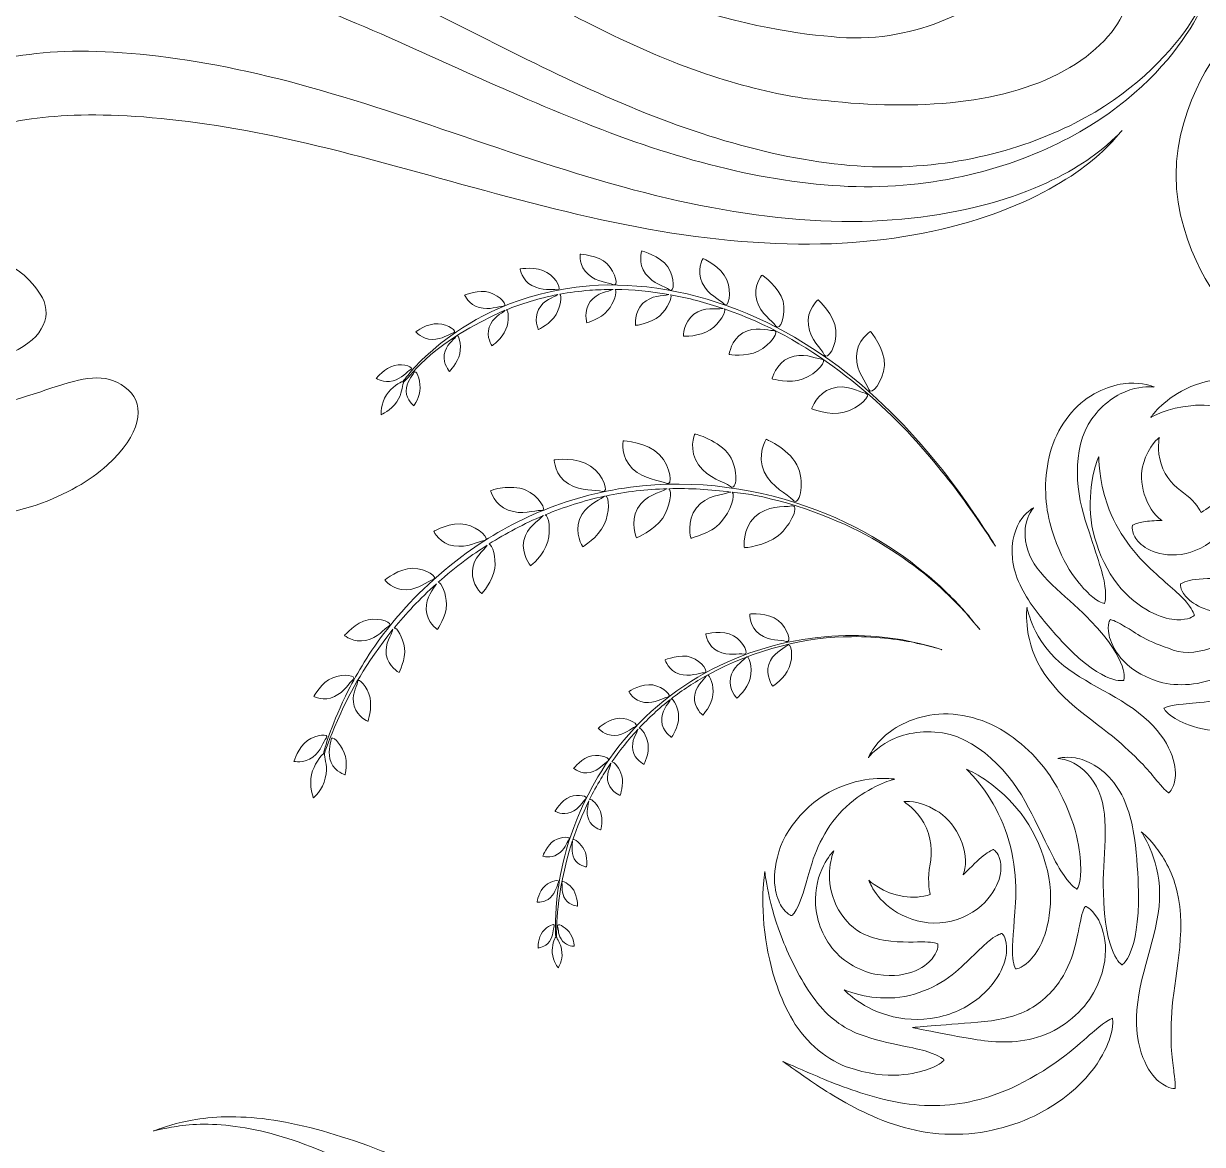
# Model space of a CAD drawing. Extents: x 272 to 570, y -510 to -85.
# Drawn here: x 366.2 to 419.9, y -373.7 to -322.7 of the extents above; entities that cross this region are included whole.
import ezdxf

# ---------------------------------------------------------------- set-up
doc = ezdxf.new("R2010")
doc.units = 0
doc.header["$MEASUREMENT"] = 0
doc.layers.add('Layer 1', color=7, linetype='Continuous')

msp = doc.modelspace()

# ---------------------------------------------------------------- linework, layer by layer
at = {"layer": 'Layer 1', "lineweight": 0}
for points, knots in [([(557.26, -428.987), (551.308, -387.897), (537.651, -351.436), (504.284, -324.924), (502.179, -323.251), (500.029, -321.698), (497.857, -320.198), (497.85, -320.186), (497.849, -320.178), (497.842, -320.165), (494.07, -313.318), (475.261, -287.817), (472.652, -270.415), (472.125, -266.903), (471.92, -263.338), (471.692, -259.797), (470.763, -245.379), (470.267, -230.936), (468.889, -216.548), (468.212, -209.477), (467.389, -202.387), (465.949, -195.426), (464.849, -190.104), (463.985, -182.192), (458.986, -178.931), (455.472, -176.638), (450.202, -176.753), (446.204, -175.918), (440.837, -174.796), (435.555, -173.309), (430.318, -171.692), (429.925, -171.571), (429.532, -171.483), (429.139, -171.379), (426.731, -165.821), (426.432, -160.379), (426.558, -157.057), (434.156, -153.314), (439.591, -143.29), (439.563, -131.489), (439.532, -118.154), (432.541, -107.109), (423.369, -104.865), (427.037, -103.332), (429.611, -99.709), (429.601, -95.486), (429.588, -89.887), (425.038, -85.359), (419.439, -85.373), (413.84, -85.386), (409.312, -89.936), (409.325, -95.534), (409.336, -99.876), (412.079, -103.564), (415.92, -104.999), (407.017, -107.569), (400.346, -118.5), (400.377, -131.582), (400.405, -143.383), (405.887, -153.381), (413.503, -157.088), (413.644, -160.387), (413.376, -165.778), (411.04, -171.308), (404.952, -172.487), (398.92, -174.461), (393.031, -175.989), (388.501, -177.164), (383.193, -176.433), (379.119, -179.12), (374.136, -182.405), (373.309, -190.321), (372.234, -195.648), (370.828, -202.617), (370.038, -209.71), (369.395, -216.784), (368.085, -231.178), (367.658, -245.623), (366.797, -260.046), (366.586, -263.588), (366.398, -267.154), (365.888, -270.669), (363.36, -288.082), (344.039, -315.749), (340.3, -322.614), (340.296, -322.62), (340.296, -322.624), (340.293, -322.63), (339.113, -323.503), (337.94, -324.392), (336.781, -325.322), (303.541, -351.992), (290.057, -388.517), (284.3, -429.635), (280.539, -456.493), (275.992, -483.154), (271.989, -509.907), (271.989, -509.907), (569.901, -509.907), (569.901, -509.907), (565.771, -483.169), (561.148, -455.828), (557.26, -428.987)], [0, 0, 0, 0, 1, 1, 1, 2, 2, 2, 3, 3, 3, 4, 4, 4, 5, 5, 5, 6, 6, 6, 7, 7, 7, 8, 8, 8, 9, 9, 9, 10, 10, 10, 11, 11, 11, 12, 12, 12, 13, 13, 13, 14, 14, 14, 15, 15, 15, 16, 16, 16, 17, 17, 17, 18, 18, 18, 19, 19, 19, 20, 20, 20, 21, 21, 21, 22, 22, 22, 23, 23, 23, 24, 24, 24, 25, 25, 25, 26, 26, 26, 27, 27, 27, 28, 28, 28, 29, 29, 29, 30, 30, 30, 31, 31, 31, 32, 32, 32, 33, 33, 33, 34, 34, 34, 34]), ([(385.273, -317.279), (388.573, -318.784), (392.037, -320.445), (395.198, -321.548), (398.353, -322.686), (401.184, -323.185), (402.988, -323.324), (406.688, -323.734), (409.713, -321.99), (411.136, -320.717), (411.881, -320.079), (412.339, -319.606), (412.919, -319.388), (413.501, -319.182), (414.225, -319.154), (415.287, -319.643), (416.263, -320.087), (416.675, -320.82), (416.415, -321.8), (416.172, -322.772), (415.224, -323.905), (413.827, -324.728), (411.009, -326.425), (406.786, -326.69), (402.722, -326.234), (400.654, -326.076), (397.505, -325.303), (394.285, -323.838), (391.044, -322.405), (387.711, -320.392), (384.603, -318.578), (381.533, -316.727), (378.501, -315.352), (376.09, -315.017), (374.897, -314.826), (373.895, -314.876), (373.215, -314.983), (372.531, -315.083), (372.156, -315.198), (372.156, -315.198), (372.156, -315.198), (372.513, -315.04), (373.19, -314.86), (373.863, -314.673), (374.88, -314.503), (376.133, -314.562), (378.653, -314.624), (381.991, -315.726), (385.273, -317.279)], [0, 0, 0, 0, 1, 1, 1, 2, 2, 2, 3, 3, 3, 4, 4, 4, 5, 5, 5, 6, 6, 6, 7, 7, 7, 8, 8, 8, 9, 9, 9, 10, 10, 10, 11, 11, 11, 12, 12, 12, 13, 13, 13, 14, 14, 14, 15, 15, 15, 16, 16, 16, 16]), ([(350.726, -325.126), (351.872, -322.824), (354.205, -320.344), (357.462, -318.73), (360.687, -317.111), (364.832, -316.239), (369.072, -316.766), (373.299, -317.213), (377.49, -318.749), (381.452, -320.583), (385.432, -322.418), (389.246, -324.546), (393.093, -326.197), (396.925, -327.864), (400.822, -329.024), (404.505, -329.226), (408.168, -329.416), (411.531, -328.545), (414.057, -327.255), (416.608, -325.965), (418.266, -324.22), (419.188, -322.896), (419.632, -322.217), (419.957, -321.668), (420.124, -321.27), (420.308, -320.879), (420.406, -320.673), (420.406, -320.673), (420.406, -320.673), (420.319, -320.884), (420.153, -321.283), (420.006, -321.692), (419.708, -322.257), (419.293, -322.965), (418.429, -324.345), (416.83, -326.207), (414.274, -327.657), (411.743, -329.102), (408.324, -330.173), (404.474, -330.15), (400.639, -330.117), (396.533, -329.087), (392.544, -327.551), (388.539, -326.031), (384.605, -324.047), (380.652, -322.413), (376.709, -320.771), (372.688, -319.491), (368.845, -319.221), (365.028, -318.876), (361.469, -319.773), (358.745, -321.215), (356.007, -322.663), (354.21, -324.688), (353.322, -326.467), (351.399, -330.029), (352.422, -334.409), (354.555, -336.996), (356.689, -339.711), (359.693, -340.496), (362.127, -340.443), (364.597, -340.379), (366.455, -339.652), (367.791, -339.216), (369.134, -338.783), (370.158, -338.596), (371.02, -339.398), (371.801, -340.111), (371.585, -341.417), (370.043, -342.817), (368.535, -344.192), (365.63, -345.446), (361.995, -345.272), (360.19, -345.183), (358.213, -344.694), (356.32, -343.692), (354.433, -342.664), (352.709, -341.084), (351.495, -339.128), (350.254, -337.185), (349.477, -334.881), (349.267, -332.448), (349.074, -330.029), (349.505, -327.393), (350.726, -325.126)], [0, 0, 0, 0, 1, 1, 1, 2, 2, 2, 3, 3, 3, 4, 4, 4, 5, 5, 5, 6, 6, 6, 7, 7, 7, 8, 8, 8, 9, 9, 9, 10, 10, 10, 11, 11, 11, 12, 12, 12, 13, 13, 13, 14, 14, 14, 15, 15, 15, 16, 16, 16, 17, 17, 17, 18, 18, 18, 19, 19, 19, 20, 20, 20, 21, 21, 21, 22, 22, 22, 23, 23, 23, 24, 24, 24, 25, 25, 25, 26, 26, 26, 27, 27, 27, 28, 28, 28, 28]), ([(360.602, -331.912), (360.839, -332.313), (361.254, -332.612), (361.763, -332.815), (362.898, -333.268), (364.157, -333.308), (364.921, -333.506), (365.706, -333.72), (366.37, -334.053), (367.008, -335.031), (367.605, -335.919), (367.198, -337.03), (365.734, -337.675), (364.301, -338.272), (362.073, -338.441), (359.536, -337.101), (358.258, -336.4), (356.906, -335.076), (356.423, -333.176), (355.926, -331.288), (356.56, -329.162), (357.818, -327.815), (359.029, -326.468), (360.532, -325.699), (362.052, -325.13), (363.582, -324.577), (365.202, -324.258), (366.824, -324.097), (370.096, -323.709), (375.053, -324.335), (380.278, -325.919), (385.526, -327.457), (391.074, -329.755), (396.525, -330.896), (399.241, -331.474), (401.925, -331.779), (404.382, -331.724), (406.84, -331.667), (409.08, -331.283), (410.888, -330.696), (412.707, -330.131), (414.075, -329.345), (414.944, -328.705), (415.809, -328.052), (416.209, -327.585), (416.209, -327.585), (416.209, -327.585), (416.109, -327.7), (415.919, -327.917), (415.737, -328.141), (415.431, -328.437), (415.023, -328.803), (414.194, -329.513), (412.86, -330.416), (411.042, -331.125), (409.236, -331.858), (406.97, -332.414), (404.434, -332.647), (401.895, -332.878), (399.106, -332.748), (396.268, -332.334), (390.575, -331.518), (384.788, -329.522), (379.643, -328.301), (374.497, -327.024), (369.911, -326.665), (367.121, -327.004), (364.369, -327.241), (361.693, -328.543), (360.741, -330.13), (360.298, -330.858), (360.378, -331.516), (360.602, -331.912)], [0, 0, 0, 0, 1, 1, 1, 2, 2, 2, 3, 3, 3, 4, 4, 4, 5, 5, 5, 6, 6, 6, 7, 7, 7, 8, 8, 8, 9, 9, 9, 10, 10, 10, 11, 11, 11, 12, 12, 12, 13, 13, 13, 14, 14, 14, 15, 15, 15, 16, 16, 16, 17, 17, 17, 18, 18, 18, 19, 19, 19, 20, 20, 20, 21, 21, 21, 22, 22, 22, 23, 23, 23, 24, 24, 24, 24]), ([(420.891, -323.527), (420.891, -323.527), (423.124, -326.257), (423.124, -329.623), (423.124, -332.99), (420.891, -335.719), (420.891, -335.719), (420.891, -335.719), (418.657, -332.99), (418.657, -329.623), (418.657, -326.257), (420.891, -323.527), (420.891, -323.527)], [0, 0, 0, 0, 1, 1, 1, 2, 2, 2, 3, 3, 3, 4, 4, 4, 4]), ([(391.555, -333.215), (391.555, -333.215), (392.375, -333.257), (392.784, -333.66), (393.196, -334.063), (393.305, -334.723), (393.068, -334.608), (392.822, -334.484), (392.346, -334.51), (391.925, -334.131), (391.498, -333.767), (391.555, -333.215), (391.555, -333.215)], [0, 0, 0, 0, 1, 1, 1, 2, 2, 2, 3, 3, 3, 4, 4, 4, 4]), ([(394.361, -333.072), (394.361, -333.072), (395.203, -333.287), (395.538, -333.793), (395.876, -334.291), (395.842, -335.015), (395.621, -334.838), (395.39, -334.67), (394.89, -334.579), (394.534, -334.111), (394.173, -333.634), (394.361, -333.072), (394.361, -333.072)], [0, 0, 0, 0, 1, 1, 1, 2, 2, 2, 3, 3, 3, 4, 4, 4, 4]), ([(397.142, -333.412), (397.142, -333.412), (397.975, -333.791), (398.223, -334.381), (398.474, -334.965), (398.301, -335.701), (398.101, -335.485), (397.895, -335.259), (397.382, -335.088), (397.109, -334.521), (396.826, -333.964), (397.142, -333.412), (397.142, -333.412)], [0, 0, 0, 0, 1, 1, 1, 2, 2, 2, 3, 3, 3, 4, 4, 4, 4]), ([(388.825, -333.888), (388.825, -333.888), (389.578, -333.755), (390.045, -334.043), (390.51, -334.312), (390.758, -334.909), (390.514, -334.841), (390.266, -334.795), (389.831, -334.889), (389.368, -334.648), (388.897, -334.398), (388.825, -333.888), (388.825, -333.888)], [0, 0, 0, 0, 1, 1, 1, 2, 2, 2, 3, 3, 3, 4, 4, 4, 4]), ([(385.447, -337.095), (386.653, -336.205), (388.679, -334.95), (391.977, -334.657), (394.189, -334.479), (396.774, -334.902), (399.148, -335.918), (401.536, -336.91), (403.682, -338.466), (405.356, -340.079), (407.043, -341.688), (408.293, -343.328), (409.138, -344.526), (409.984, -345.727), (410.439, -346.49), (410.439, -346.49), (410.439, -346.49), (410.136, -346.036), (409.614, -345.251), (409.076, -344.478), (408.291, -343.389), (407.247, -342.191), (405.201, -339.785), (401.926, -336.977), (398.111, -335.709), (398.234, -335.813), (397.907, -336.362), (397.475, -336.652), (396.978, -336.979), (396.251, -336.952), (396.251, -336.952), (396.251, -336.952), (396.245, -336.321), (396.728, -335.951), (397.215, -335.595), (397.739, -335.738), (398.029, -335.694), (398.047, -335.694), (398.056, -335.693), (398.065, -335.693), (397.272, -335.419), (396.468, -335.207), (395.67, -335.066), (395.774, -335.174), (395.537, -335.692), (395.178, -336.015), (394.754, -336.385), (394.077, -336.455), (394.077, -336.455), (394.077, -336.455), (393.991, -335.866), (394.397, -335.465), (394.81, -335.057), (395.316, -335.139), (395.583, -335.052), (395.583, -335.052), (395.592, -335.05), (395.592, -335.05), (394.762, -334.906), (393.942, -334.833), (393.155, -334.824), (393.254, -334.918), (393.101, -335.433), (392.817, -335.77), (392.474, -336.176), (391.86, -336.339), (391.86, -336.339), (391.86, -336.339), (391.699, -335.807), (392.02, -335.37), (392.347, -334.949), (392.819, -334.929), (393.058, -334.824), (392.695, -334.817), (392.339, -334.842), (391.992, -334.86), (391.514, -334.901), (391.064, -334.959), (390.635, -335.038), (390.741, -335.114), (390.672, -335.6), (390.463, -335.968), (390.207, -336.392), (389.664, -336.646), (389.664, -336.646), (389.664, -336.646), (389.435, -336.18), (389.67, -335.729), (389.904, -335.274), (390.338, -335.204), (390.541, -335.054), (389.651, -335.228), (388.876, -335.478), (388.199, -335.747), (388.314, -335.771), (388.331, -336.261), (388.184, -336.632), (388.016, -337.075), (387.549, -337.388), (387.549, -337.388), (387.549, -337.388), (387.27, -336.99), (387.422, -336.536), (387.581, -336.084), (387.97, -335.931), (388.137, -335.773), (388.137, -335.773), (388.139, -335.771), (388.139, -335.771), (384.878, -337.193), (383.967, -338.634), (383.528, -339.032), (383.532, -339.041), (383.532, -339.054), (383.524, -339.073), (383.439, -339.262), (383.488, -339.552), (383.215, -339.938), (382.949, -340.323), (382.507, -340.518), (382.507, -340.518), (382.507, -340.518), (382.465, -340.026), (382.755, -339.609), (382.981, -339.28), (383.376, -339.013), (383.497, -339.017), (383.744, -338.698), (384.232, -338.028), (385.447, -337.095)], [0, 0, 0, 0, 1, 1, 1, 2, 2, 2, 3, 3, 3, 4, 4, 4, 5, 5, 5, 6, 6, 6, 7, 7, 7, 8, 8, 8, 9, 9, 9, 10, 10, 10, 11, 11, 11, 12, 12, 12, 13, 13, 13, 14, 14, 14, 15, 15, 15, 16, 16, 16, 17, 17, 17, 18, 18, 18, 19, 19, 19, 20, 20, 20, 21, 21, 21, 22, 22, 22, 23, 23, 23, 24, 24, 24, 25, 25, 25, 26, 26, 26, 27, 27, 27, 28, 28, 28, 29, 29, 29, 30, 30, 30, 31, 31, 31, 32, 32, 32, 33, 33, 33, 34, 34, 34, 35, 35, 35, 36, 36, 36, 37, 37, 37, 38, 38, 38, 39, 39, 39, 40, 40, 40, 41, 41, 41, 42, 42, 42, 43, 43, 43, 43]), ([(399.829, -334.169), (399.829, -334.169), (400.629, -334.707), (400.784, -335.357), (400.942, -336.007), (400.629, -336.75), (400.459, -336.486), (400.281, -336.221), (399.777, -335.947), (399.589, -335.321), (399.397, -334.686), (399.829, -334.169), (399.829, -334.169)], [0, 0, 0, 0, 1, 1, 1, 2, 2, 2, 3, 3, 3, 4, 4, 4, 4]), ([(386.303, -335.075), (386.303, -335.075), (386.961, -334.807), (387.447, -334.957), (387.938, -335.116), (388.293, -335.584), (388.058, -335.583), (387.815, -335.578), (387.451, -335.776), (386.968, -335.641), (386.484, -335.514), (386.303, -335.075), (386.303, -335.075)], [0, 0, 0, 0, 1, 1, 1, 2, 2, 2, 3, 3, 3, 4, 4, 4, 4]), ([(402.379, -335.292), (402.379, -335.292), (403.132, -335.972), (403.184, -336.676), (403.245, -337.372), (402.799, -338.091), (402.661, -337.796), (402.518, -337.49), (402.029, -337.133), (401.938, -336.447), (401.836, -335.763), (402.379, -335.292), (402.379, -335.292)], [0, 0, 0, 0, 1, 1, 1, 2, 2, 2, 3, 3, 3, 4, 4, 4, 4]), ([(384.081, -336.744), (384.081, -336.744), (384.61, -336.347), (385.097, -336.382), (385.575, -336.401), (386.013, -336.746), (385.797, -336.794), (385.586, -336.859), (385.286, -337.094), (384.825, -337.095), (384.355, -337.093), (384.081, -336.744), (384.081, -336.744)], [0, 0, 0, 0, 1, 1, 1, 2, 2, 2, 3, 3, 3, 4, 4, 4, 4]), ([(398.335, -337.778), (398.335, -337.778), (398.41, -337.108), (398.96, -336.792), (399.519, -336.471), (400.045, -336.701), (400.357, -336.686), (400.672, -336.679), (400.221, -337.341), (399.659, -337.625), (399.095, -337.909), (398.335, -337.778), (398.335, -337.778)], [0, 0, 0, 0, 1, 1, 1, 2, 2, 2, 3, 3, 3, 4, 4, 4, 4]), ([(385.379, -337.784), (385.447, -337.329), (385.794, -337.148), (385.91, -336.96), (386.041, -336.784), (386.168, -337.317), (386.085, -337.752), (385.99, -338.175), (385.621, -338.548), (385.621, -338.548), (385.621, -338.548), (385.309, -338.229), (385.379, -337.784)], [0, 0, 0, 0, 1, 1, 1, 2, 2, 2, 3, 3, 3, 4, 4, 4, 4]), ([(404.12, -337.866), (404.123, -337.136), (404.761, -336.731), (404.761, -336.731), (404.761, -336.731), (405.438, -337.545), (405.395, -338.275), (405.352, -339.008), (404.784, -339.696), (404.683, -339.366), (404.576, -339.03), (404.116, -338.588), (404.12, -337.866)], [0, 0, 0, 0, 1, 1, 1, 2, 2, 2, 3, 3, 3, 4, 4, 4, 4]), ([(400.288, -338.89), (400.288, -338.89), (400.444, -338.198), (401.059, -337.925), (401.677, -337.661), (402.205, -337.959), (402.531, -337.985), (402.865, -338.009), (402.315, -338.657), (401.692, -338.892), (401.072, -339.117), (400.288, -338.89), (400.288, -338.89)], [0, 0, 0, 0, 1, 1, 1, 2, 2, 2, 3, 3, 3, 4, 4, 4, 4]), ([(383.854, -338.469), (383.663, -338.565), (383.477, -338.865), (383.048, -338.975), (382.621, -339.09), (382.289, -338.863), (382.289, -338.863), (382.289, -338.863), (382.672, -338.387), (383.108, -338.281), (383.554, -338.182), (384.035, -338.371), (383.854, -338.469)], [0, 0, 0, 0, 1, 1, 1, 2, 2, 2, 3, 3, 3, 4, 4, 4, 4]), ([(383.651, -339.445), (383.65, -339.025), (383.909, -338.78), (383.999, -338.603), (384.086, -338.417), (384.288, -338.89), (384.279, -339.296), (384.278, -339.711), (384.001, -340.107), (384.001, -340.107), (384.001, -340.107), (383.659, -339.864), (383.651, -339.445)], [0, 0, 0, 0, 1, 1, 1, 2, 2, 2, 3, 3, 3, 4, 4, 4, 4]), ([(419.112, -339.344), (420.183, -338.768), (421.926, -338.721), (423.015, -339.334), (424.11, -339.915), (424.426, -340.643), (424.503, -341.037), (424.578, -341.452), (424.444, -341.625), (424.444, -341.625), (424.444, -341.625), (424.234, -341.658), (423.885, -341.537), (423.527, -341.424), (423.062, -341.157), (422.292, -340.752), (421.533, -340.329), (420.391, -339.987), (419.335, -340.107), (418.292, -340.194), (417.51, -340.638), (417.51, -340.638), (417.51, -340.638), (418, -339.881), (419.112, -339.344)], [0, 0, 0, 0, 1, 1, 1, 2, 2, 2, 3, 3, 3, 4, 4, 4, 5, 5, 5, 6, 6, 6, 7, 7, 7, 8, 8, 8, 8]), ([(402.996, -339.321), (403.673, -339.109), (404.191, -339.483), (404.529, -339.542), (404.872, -339.606), (404.236, -340.233), (403.561, -340.407), (402.883, -340.582), (402.086, -340.246), (402.086, -340.246), (402.086, -340.246), (402.328, -339.532), (402.996, -339.321)], [0, 0, 0, 0, 1, 1, 1, 2, 2, 2, 3, 3, 3, 4, 4, 4, 4]), ([(416.765, -339.333), (416.231, -339.453), (415.539, -339.827), (415.016, -340.457), (413.905, -341.721), (414.05, -343.87), (414.529, -345.31), (414.998, -346.797), (415.353, -347.727), (415.419, -348.311), (415.506, -348.891), (415.395, -349.1), (415.395, -349.1), (415.395, -349.1), (415.159, -349.085), (414.718, -348.688), (414.302, -348.279), (413.568, -347.532), (413.002, -345.759), (412.735, -344.869), (412.619, -343.747), (412.84, -342.645), (413.043, -341.546), (413.662, -340.482), (414.47, -339.879), (415.268, -339.266), (416.145, -339.063), (416.739, -339.086), (417.341, -339.095), (417.66, -339.259), (417.66, -339.259), (417.66, -339.259), (417.304, -339.196), (416.765, -339.333)], [0, 0, 0, 0, 1, 1, 1, 2, 2, 2, 3, 3, 3, 4, 4, 4, 5, 5, 5, 6, 6, 6, 7, 7, 7, 8, 8, 8, 9, 9, 9, 10, 10, 10, 11, 11, 11, 11]), ([(398.391, -343.78), (398.088, -343.539), (397.404, -343.449), (396.942, -342.793), (396.466, -342.165), (396.763, -341.397), (396.763, -341.397), (396.763, -341.397), (397.052, -341.45), (397.393, -341.623), (397.735, -341.788), (398.128, -342.036), (398.344, -342.366), (398.773, -343.055), (398.682, -344.02), (398.391, -343.78)], [0, 0, 0, 0, 1, 1, 1, 2, 2, 2, 3, 3, 3, 4, 4, 4, 5, 5, 5, 5]), ([(395.472, -343.638), (395.147, -343.487), (394.491, -343.468), (393.944, -342.976), (393.384, -342.465), (393.515, -341.707), (393.515, -341.707), (393.515, -341.707), (394.641, -341.764), (395.167, -342.339), (395.694, -342.89), (395.785, -343.796), (395.472, -343.638)], [0, 0, 0, 0, 1, 1, 1, 2, 2, 2, 3, 3, 3, 4, 4, 4, 4]), ([(400.021, -341.633), (400.021, -341.633), (401.169, -342.131), (401.473, -342.94), (401.786, -343.724), (401.504, -344.7), (401.246, -344.408), (400.98, -344.095), (400.289, -343.869), (399.931, -343.12), (399.564, -342.36), (400.021, -341.633), (400.021, -341.633)], [0, 0, 0, 0, 1, 1, 1, 2, 2, 2, 3, 3, 3, 4, 4, 4, 4]), ([(418.012, -345.324), (417.264, -344.805), (416.906, -343.53), (417.177, -342.736), (417.398, -341.907), (417.896, -341.556), (417.896, -341.556), (417.896, -341.556), (417.77, -342.145), (417.972, -342.749), (418.159, -343.384), (418.629, -343.811), (418.991, -344.07), (419.427, -344.375), (419.668, -344.722), (419.797, -344.96), (420.094, -344.798), (420.378, -344.589), (420.6, -344.29), (421.141, -343.619), (421.188, -342.825), (421.188, -342.825), (421.188, -342.825), (421.274, -342.991), (421.347, -343.304), (421.418, -343.615), (421.455, -344.086), (421.324, -344.618), (421.195, -345.145), (420.891, -345.73), (420.391, -346.169), (419.893, -346.618), (419.237, -346.854), (418.673, -346.892), (417.515, -346.945), (416.959, -346.395), (416.783, -346.079), (416.595, -345.736), (416.68, -345.536), (416.68, -345.536), (416.68, -345.536), (416.862, -345.434), (417.177, -345.388), (417.39, -345.35), (417.678, -345.339), (418.018, -345.327), (418.016, -345.325), (418.014, -345.325), (418.012, -345.324)], [0, 0, 0, 0, 1, 1, 1, 2, 2, 2, 3, 3, 3, 4, 4, 4, 5, 5, 5, 6, 6, 6, 7, 7, 7, 8, 8, 8, 9, 9, 9, 10, 10, 10, 11, 11, 11, 12, 12, 12, 13, 13, 13, 14, 14, 14, 15, 15, 15, 16, 16, 16, 16]), ([(392.571, -344.005), (392.233, -343.895), (391.635, -344.043), (391.026, -343.669), (390.406, -343.289), (390.377, -342.571), (390.377, -342.571), (390.377, -342.571), (391.432, -342.423), (392.032, -342.855), (392.633, -343.279), (392.894, -344.101), (392.571, -344.005)], [0, 0, 0, 0, 1, 1, 1, 2, 2, 2, 3, 3, 3, 4, 4, 4, 4]), ([(415.54, -344.621), (415.934, -345.805), (416.821, -346.946), (417.625, -347.647), (418.415, -348.362), (418.912, -348.77), (419.178, -349.104), (419.45, -349.427), (419.487, -349.641), (419.487, -349.641), (419.487, -349.641), (419.344, -349.812), (418.878, -349.841), (418.428, -349.86), (417.571, -349.74), (416.543, -348.813), (415.492, -347.903), (414.759, -346.145), (414.757, -344.763), (414.709, -343.366), (415.141, -342.431), (415.141, -342.431), (415.141, -342.431), (415.12, -343.461), (415.54, -344.621)], [0, 0, 0, 0, 1, 1, 1, 2, 2, 2, 3, 3, 3, 4, 4, 4, 5, 5, 5, 6, 6, 6, 7, 7, 7, 8, 8, 8, 8]), ([(387.414, -346.397), (387.567, -346.424), (387.738, -347.013), (387.674, -347.516), (387.583, -348.104), (387.086, -348.657), (387.086, -348.657), (387.086, -348.657), (386.608, -348.24), (386.658, -347.623), (386.702, -346.995), (387.167, -346.721), (387.322, -346.457), (386.979, -346.689), (386.628, -346.897), (386.321, -347.148), (385.88, -347.474), (385.474, -347.797), (385.108, -348.135), (385.254, -348.144), (385.482, -348.668), (385.476, -349.141), (385.478, -349.719), (385.066, -350.285), (385.066, -350.285), (385.066, -350.285), (384.575, -349.953), (384.556, -349.375), (384.538, -348.801), (384.896, -348.454), (385.027, -348.207), (384.25, -348.892), (383.633, -349.585), (383.095, -350.219), (383.225, -350.182), (383.504, -350.654), (383.57, -351.122), (383.638, -351.66), (383.322, -352.238), (383.322, -352.238), (383.322, -352.238), (382.831, -351.982), (382.743, -351.439), (382.67, -350.902), (382.978, -350.54), (383.045, -350.279), (383.045, -350.279), (383.046, -350.276), (383.046, -350.276), (381.795, -351.858), (381.095, -353.143), (380.674, -354.085), (380.248, -355.026), (380.03, -355.608), (379.925, -355.948), (379.933, -355.956), (379.938, -355.97), (379.938, -355.993), (379.946, -356.233), (380.096, -356.516), (379.969, -357.044), (379.849, -357.572), (379.433, -357.946), (379.433, -357.946), (379.433, -357.946), (379.218, -357.438), (379.345, -356.879), (379.446, -356.44), (379.771, -355.998), (379.885, -355.945), (379.998, -355.496), (380.252, -354.6), (381.019, -353.036), (381.823, -351.517), (383.184, -349.231), (386.182, -346.962), (388.192, -345.445), (390.916, -344.175), (393.85, -343.819), (396.775, -343.417), (399.803, -343.885), (402.276, -344.846), (404.777, -345.769), (406.694, -347.194), (407.923, -348.317), (408.528, -348.895), (408.996, -349.378), (409.282, -349.742), (409.578, -350.096), (409.74, -350.29), (409.74, -350.29), (409.74, -350.29), (409.639, -350.173), (409.45, -349.953), (409.256, -349.738), (409.001, -349.397), (408.609, -349.029), (407.87, -348.253), (406.704, -347.246), (405.146, -346.322), (403.59, -345.402), (401.625, -344.608), (399.461, -344.172), (399.137, -344.112), (398.799, -344.086), (398.467, -344.044), (398.637, -344.157), (398.408, -344.915), (397.975, -345.39), (397.723, -345.679), (397.376, -345.862), (397.094, -345.971), (396.813, -346.073), (396.593, -346.138), (396.593, -346.138), (396.593, -346.138), (396.382, -345.362), (396.847, -344.75), (397.321, -344.167), (398.014, -344.177), (398.357, -344.039), (398.382, -344.03), (398.398, -344.037), (398.417, -344.037), (397.488, -343.922), (396.543, -343.854), (395.589, -343.882), (395.756, -343.968), (395.644, -344.706), (395.31, -345.221), (394.912, -345.803), (394.121, -346.118), (394.121, -346.118), (394.121, -346.118), (393.812, -345.417), (394.165, -344.786), (394.526, -344.134), (395.18, -344.095), (395.481, -343.895), (395.496, -343.886), (395.505, -343.89), (395.518, -343.886), (394.575, -343.918), (393.631, -344.011), (392.714, -344.218), (392.896, -344.249), (392.897, -344.977), (392.655, -345.509), (392.372, -346.114), (391.675, -346.525), (391.675, -346.525), (391.675, -346.525), (391.283, -345.914), (391.526, -345.281), (391.775, -344.637), (392.367, -344.455), (392.625, -344.251), (392.642, -344.241), (392.651, -344.235), (392.659, -344.23), (391.723, -344.418), (390.827, -344.728), (389.969, -345.068), (390.138, -345.113), (390.225, -345.744), (390.086, -346.282), (389.917, -346.911), (389.309, -347.386), (389.309, -347.386), (389.309, -347.386), (388.864, -346.88), (388.997, -346.232), (389.151, -345.612), (389.673, -345.351), (389.877, -345.107), (389.877, -345.107), (389.885, -345.101), (389.885, -345.101), (389.004, -345.483), (388.171, -345.913), (387.414, -346.397)], [0, 0, 0, 0, 1, 1, 1, 2, 2, 2, 3, 3, 3, 4, 4, 4, 5, 5, 5, 6, 6, 6, 7, 7, 7, 8, 8, 8, 9, 9, 9, 10, 10, 10, 11, 11, 11, 12, 12, 12, 13, 13, 13, 14, 14, 14, 15, 15, 15, 16, 16, 16, 17, 17, 17, 18, 18, 18, 19, 19, 19, 20, 20, 20, 21, 21, 21, 22, 22, 22, 23, 23, 23, 24, 24, 24, 25, 25, 25, 26, 26, 26, 27, 27, 27, 28, 28, 28, 29, 29, 29, 30, 30, 30, 31, 31, 31, 32, 32, 32, 33, 33, 33, 34, 34, 34, 35, 35, 35, 36, 36, 36, 37, 37, 37, 38, 38, 38, 39, 39, 39, 40, 40, 40, 41, 41, 41, 42, 42, 42, 43, 43, 43, 44, 44, 44, 45, 45, 45, 46, 46, 46, 47, 47, 47, 48, 48, 48, 49, 49, 49, 50, 50, 50, 51, 51, 51, 52, 52, 52, 53, 53, 53, 54, 54, 54, 55, 55, 55, 56, 56, 56, 57, 57, 57, 58, 58, 58, 59, 59, 59, 60, 60, 60, 60]), ([(389.782, -344.879), (389.454, -344.856), (388.931, -345.105), (388.287, -344.853), (387.653, -344.634), (387.483, -343.975), (387.483, -343.975), (387.483, -343.975), (387.707, -343.879), (388.028, -343.847), (388.346, -343.808), (388.742, -343.803), (389.056, -343.932), (389.687, -344.193), (390.106, -344.919), (389.782, -344.879)], [0, 0, 0, 0, 1, 1, 1, 2, 2, 2, 3, 3, 3, 4, 4, 4, 5, 5, 5, 5]), ([(400.57, -346.016), (399.967, -346.495), (399.024, -346.569), (399.024, -346.569), (399.024, -346.569), (398.924, -345.713), (399.494, -345.17), (400.077, -344.62), (400.793, -344.746), (401.169, -344.662), (401.558, -344.566), (401.176, -345.512), (400.57, -346.016)], [0, 0, 0, 0, 1, 1, 1, 2, 2, 2, 3, 3, 3, 4, 4, 4, 4]), ([(411.986, -346.889), (412.44, -347.992), (413.875, -348.908), (414.769, -349.888), (416.577, -351.762), (416.277, -352.597), (416.277, -352.597), (416.277, -352.597), (415.432, -352.867), (413.624, -350.993), (413.172, -350.516), (412.69, -349.971), (412.203, -349.319), (411.724, -348.669), (411.297, -347.873), (411.213, -347.072), (411.127, -346.283), (411.366, -345.611), (411.646, -345.238), (411.93, -344.859), (412.184, -344.75), (412.184, -344.75), (412.184, -344.75), (411.989, -344.952), (411.868, -345.351), (411.745, -345.743), (411.75, -346.332), (411.986, -346.889)], [0, 0, 0, 0, 1, 1, 1, 2, 2, 2, 3, 3, 3, 4, 4, 4, 5, 5, 5, 6, 6, 6, 7, 7, 7, 8, 8, 8, 9, 9, 9, 9]), ([(384.901, -345.823), (384.901, -345.823), (385.695, -345.362), (386.344, -345.511), (386.982, -345.642), (387.495, -346.205), (387.197, -346.243), (386.897, -346.292), (386.431, -346.574), (385.813, -346.487), (385.181, -346.391), (384.901, -345.823), (384.901, -345.823)], [0, 0, 0, 0, 1, 1, 1, 2, 2, 2, 3, 3, 3, 4, 4, 4, 4]), ([(418.832, -354.458), (418.179, -354.116), (418.106, -353.867), (418.106, -353.867), (418.106, -353.867), (418.324, -353.741), (418.985, -353.678), (419.643, -353.582), (420.758, -353.613), (422.543, -353.07), (423.431, -352.791), (424.42, -352.328), (425.274, -351.635), (426.13, -350.958), (426.829, -350.016), (427.343, -349.089), (427.863, -348.162), (428.232, -347.269), (428.497, -346.632), (428.757, -345.992), (428.916, -345.603), (428.916, -345.603), (428.916, -345.603), (428.848, -346.018), (428.736, -346.701), (428.612, -347.385), (428.434, -348.343), (428.07, -349.412), (427.71, -350.477), (427.119, -351.666), (426.186, -352.62), (425.272, -353.575), (424.107, -354.248), (423.026, -354.586), (420.828, -355.25), (419.463, -354.761), (418.832, -354.458)], [0, 0, 0, 0, 1, 1, 1, 2, 2, 2, 3, 3, 3, 4, 4, 4, 5, 5, 5, 6, 6, 6, 7, 7, 7, 8, 8, 8, 9, 9, 9, 10, 10, 10, 11, 11, 11, 12, 12, 12, 12]), ([(425.063, -345.289), (425.063, -345.289), (425.079, -345.508), (425.034, -345.877), (424.989, -346.245), (424.863, -346.767), (424.569, -347.314), (424.278, -347.858), (423.813, -348.421), (423.209, -348.828), (422.608, -349.244), (421.892, -349.467), (421.268, -349.511), (419.997, -349.578), (419.345, -349.077), (419.085, -348.766), (418.816, -348.433), (418.855, -348.217), (418.855, -348.217), (418.855, -348.217), (419.027, -348.092), (419.392, -348.032), (419.761, -347.961), (420.294, -347.973), (421.154, -347.924), (422.015, -347.899), (423.154, -347.558), (423.939, -346.83), (424.733, -346.142), (425.063, -345.289), (425.063, -345.289)], [0, 0, 0, 0, 1, 1, 1, 2, 2, 2, 3, 3, 3, 4, 4, 4, 5, 5, 5, 6, 6, 6, 7, 7, 7, 8, 8, 8, 9, 9, 9, 10, 10, 10, 10]), ([(383.944, -347.498), (384.565, -347.511), (385.148, -347.931), (384.875, -348.015), (384.588, -348.095), (384.241, -348.466), (383.639, -348.482), (383.031, -348.498), (382.67, -348.035), (382.67, -348.035), (382.67, -348.035), (383.334, -347.495), (383.944, -347.498)], [0, 0, 0, 0, 1, 1, 1, 2, 2, 2, 3, 3, 3, 4, 4, 4, 4]), ([(415.661, -349.834), (415.661, -349.834), (415.881, -349.871), (416.271, -350.116), (416.677, -350.332), (417.236, -350.815), (418.305, -351.131), (420.628, -352.277), (424.139, -348.093), (424.174, -348.358), (424.174, -348.358), (423.563, -349.348), (422.674, -350.615), (422.217, -351.238), (421.596, -351.969), (420.678, -352.403), (419.78, -352.833), (418.736, -352.898), (417.894, -352.668), (416.176, -352.141), (415.728, -351.04), (415.608, -350.555), (415.501, -350.01), (415.661, -349.834), (415.661, -349.834)], [0, 0, 0, 0, 1, 1, 1, 2, 2, 2, 3, 3, 3, 4, 4, 4, 5, 5, 5, 6, 6, 6, 7, 7, 7, 8, 8, 8, 8]), ([(400.927, -350.832), (400.664, -350.737), (400.176, -350.833), (399.715, -350.503), (399.247, -350.17), (399.279, -349.583), (399.279, -349.583), (399.279, -349.583), (400.118, -349.505), (400.568, -349.882), (401.015, -350.244), (401.18, -350.919), (400.927, -350.832)], [0, 0, 0, 0, 1, 1, 1, 2, 2, 2, 3, 3, 3, 4, 4, 4, 4]), ([(418.614, -357.039), (418.537, -357.613), (418.314, -357.716), (418.314, -357.716), (418.314, -357.716), (418.128, -357.59), (417.842, -357.231), (417.542, -356.874), (417.144, -356.338), (416.155, -355.473), (415.215, -354.626), (413.385, -353.563), (412.51, -352.052), (412.079, -351.318), (411.923, -350.596), (411.878, -350.094), (411.834, -349.587), (411.876, -349.289), (411.876, -349.289), (411.876, -349.289), (411.936, -349.588), (412.12, -350.035), (412.302, -350.48), (412.634, -351.067), (413.144, -351.572), (414.144, -352.609), (415.933, -353.188), (417.194, -354.269), (418.441, -355.337), (418.699, -356.489), (418.614, -357.039)], [0, 0, 0, 0, 1, 1, 1, 2, 2, 2, 3, 3, 3, 4, 4, 4, 5, 5, 5, 6, 6, 6, 7, 7, 7, 8, 8, 8, 9, 9, 9, 10, 10, 10, 10]), ([(382.863, -350.132), (382.63, -350.27), (382.371, -350.665), (381.808, -350.78), (381.256, -350.909), (380.84, -350.559), (380.84, -350.559), (380.84, -350.559), (381.354, -349.955), (381.92, -349.846), (382.477, -349.73), (383.103, -350.01), (382.863, -350.132)], [0, 0, 0, 0, 1, 1, 1, 2, 2, 2, 3, 3, 3, 4, 4, 4, 4]), ([(397.342, -352.36), (397.472, -352.341), (397.643, -352.838), (397.596, -353.265), (397.534, -353.746), (397.133, -354.187), (397.133, -354.187), (397.133, -354.187), (396.73, -353.852), (396.756, -353.357), (396.781, -352.848), (397.166, -352.619), (397.288, -352.404), (397.302, -352.381), (397.317, -352.371), (397.333, -352.366), (396.76, -352.684), (396.204, -353.037), (395.69, -353.448), (395.812, -353.413), (396.03, -353.86), (396.036, -354.263), (396.039, -354.723), (395.716, -355.188), (395.716, -355.188), (395.716, -355.188), (395.296, -354.923), (395.265, -354.457), (395.235, -353.985), (395.548, -353.699), (395.645, -353.495), (395.653, -353.483), (395.66, -353.472), (395.66, -353.472), (395.14, -353.868), (394.672, -354.318), (394.234, -354.773), (394.351, -354.753), (394.586, -355.123), (394.647, -355.498), (394.714, -355.94), (394.458, -356.413), (394.458, -356.413), (394.458, -356.413), (394.04, -356.217), (393.948, -355.774), (393.874, -355.341), (394.129, -355.034), (394.188, -354.823), (394.188, -354.823), (394.19, -354.817), (394.19, -354.817), (393.748, -355.303), (393.343, -355.802), (392.995, -356.309), (393.099, -356.285), (393.365, -356.609), (393.456, -356.945), (393.555, -357.344), (393.38, -357.829), (393.38, -357.829), (393.38, -357.829), (392.969, -357.689), (392.84, -357.285), (392.707, -356.876), (392.925, -356.579), (392.953, -356.371), (392.798, -356.609), (392.633, -356.834), (392.503, -357.072), (392.31, -357.394), (392.136, -357.703), (391.989, -358.011), (392.084, -357.98), (392.362, -358.255), (392.478, -358.558), (392.624, -358.927), (392.5, -359.396), (392.5, -359.396), (392.5, -359.396), (392.105, -359.306), (391.949, -358.941), (391.795, -358.579), (391.936, -358.268), (391.955, -358.078), (391.637, -358.711), (391.413, -359.305), (391.223, -359.842), (391.297, -359.786), (391.59, -360.021), (391.744, -360.306), (391.916, -360.636), (391.849, -361.087), (391.849, -361.087), (391.849, -361.087), (391.474, -361.039), (391.289, -360.71), (391.114, -360.381), (391.225, -360.075), (391.205, -359.892), (391.205, -359.892), (391.206, -359.89), (391.206, -359.89), (390.391, -362.537), (390.528, -363.793), (390.476, -364.267), (390.476, -364.267), (390.489, -364.279), (390.494, -364.294), (390.548, -364.449), (390.708, -364.602), (390.732, -364.974), (390.761, -365.345), (390.565, -365.673), (390.565, -365.673), (390.565, -365.673), (390.321, -365.384), (390.291, -364.994), (390.268, -364.688), (390.386, -364.333), (390.45, -364.274), (390.429, -363.958), (390.406, -363.322), (390.548, -362.14), (390.722, -360.975), (391.064, -359.203), (392.367, -356.991), (393.244, -355.508), (394.584, -353.973), (396.269, -352.861), (397.936, -351.727), (399.893, -351.021), (401.687, -350.743), (403.483, -350.436), (405.104, -350.571), (406.228, -350.763), (407.355, -350.97), (408.009, -351.206), (408.009, -351.206), (408.009, -351.206), (407.604, -351.072), (406.887, -350.916), (406.172, -350.751), (405.131, -350.6), (403.892, -350.613), (401.946, -350.612), (399.494, -351.168), (397.342, -352.36)], [0, 0, 0, 0, 1, 1, 1, 2, 2, 2, 3, 3, 3, 4, 4, 4, 5, 5, 5, 6, 6, 6, 7, 7, 7, 8, 8, 8, 9, 9, 9, 10, 10, 10, 11, 11, 11, 12, 12, 12, 13, 13, 13, 14, 14, 14, 15, 15, 15, 16, 16, 16, 17, 17, 17, 18, 18, 18, 19, 19, 19, 20, 20, 20, 21, 21, 21, 22, 22, 22, 23, 23, 23, 24, 24, 24, 25, 25, 25, 26, 26, 26, 27, 27, 27, 28, 28, 28, 29, 29, 29, 30, 30, 30, 31, 31, 31, 32, 32, 32, 33, 33, 33, 34, 34, 34, 35, 35, 35, 36, 36, 36, 37, 37, 37, 38, 38, 38, 39, 39, 39, 40, 40, 40, 41, 41, 41, 42, 42, 42, 43, 43, 43, 44, 44, 44, 45, 45, 45, 46, 46, 46, 47, 47, 47, 48, 48, 48, 49, 49, 49, 49]), ([(397.271, -350.487), (397.271, -350.487), (398.053, -350.307), (398.525, -350.569), (399.003, -350.845), (399.265, -351.453), (399.012, -351.405), (398.752, -351.358), (398.31, -351.524), (397.823, -351.275), (397.337, -351.045), (397.271, -350.487), (397.271, -350.487)], [0, 0, 0, 0, 1, 1, 1, 2, 2, 2, 3, 3, 3, 4, 4, 4, 4]), ([(400.314, -352.869), (400.314, -352.869), (399.97, -352.39), (400.133, -351.875), (400.302, -351.352), (400.772, -351.188), (400.967, -351.01), (401.166, -350.822), (401.261, -351.512), (401.067, -352.018), (400.867, -352.509), (400.314, -352.869), (400.314, -352.869)], [0, 0, 0, 0, 1, 1, 1, 2, 2, 2, 3, 3, 3, 4, 4, 4, 4]), ([(395.42, -351.669), (395.42, -351.669), (396.116, -351.368), (396.611, -351.554), (397.101, -351.728), (397.443, -352.249), (397.202, -352.251), (396.957, -352.259), (396.553, -352.454), (396.068, -352.317), (395.572, -352.173), (395.42, -351.669), (395.42, -351.669)], [0, 0, 0, 0, 1, 1, 1, 2, 2, 2, 3, 3, 3, 4, 4, 4, 4]), ([(399.285, -352.509), (399.164, -353.021), (398.678, -353.411), (398.678, -353.411), (398.678, -353.411), (398.302, -353.008), (398.391, -352.49), (398.493, -351.983), (398.915, -351.767), (399.076, -351.572), (399.243, -351.375), (399.411, -352.013), (399.285, -352.509)], [0, 0, 0, 0, 1, 1, 1, 2, 2, 2, 3, 3, 3, 4, 4, 4, 4]), ([(381.233, -352.556), (381.049, -352.727), (380.847, -353.113), (380.381, -353.34), (379.901, -353.564), (379.45, -353.332), (379.45, -353.332), (379.45, -353.332), (379.785, -352.679), (380.306, -352.481), (380.81, -352.274), (381.423, -352.394), (381.233, -352.556)], [0, 0, 0, 0, 1, 1, 1, 2, 2, 2, 3, 3, 3, 4, 4, 4, 4]), ([(381.908, -354.459), (381.908, -354.459), (381.433, -354.278), (381.287, -353.78), (381.13, -353.272), (381.406, -352.92), (381.433, -352.669), (381.47, -352.42), (381.883, -352.903), (382.003, -353.392), (382.106, -353.874), (381.908, -354.459), (381.908, -354.459)], [0, 0, 0, 0, 1, 1, 1, 2, 2, 2, 3, 3, 3, 4, 4, 4, 4]), ([(393.771, -353.109), (393.771, -353.109), (394.373, -352.721), (394.867, -352.81), (395.359, -352.896), (395.767, -353.322), (395.539, -353.36), (395.3, -353.394), (394.973, -353.66), (394.489, -353.603), (393.997, -353.546), (393.771, -353.109), (393.771, -353.109)], [0, 0, 0, 0, 1, 1, 1, 2, 2, 2, 3, 3, 3, 4, 4, 4, 4]), ([(392.381, -354.772), (392.381, -354.772), (392.881, -354.329), (393.346, -354.32), (393.812, -354.309), (394.276, -354.641), (394.064, -354.708), (393.854, -354.785), (393.595, -355.086), (393.125, -355.104), (392.668, -355.139), (392.381, -354.772), (392.381, -354.772)], [0, 0, 0, 0, 1, 1, 1, 2, 2, 2, 3, 3, 3, 4, 4, 4, 4]), ([(413.345, -357.632), (414.282, -359.456), (414.311, -360.611), (414.324, -361.252), (414.309, -361.903), (414.157, -362.094), (414.157, -362.094), (414.157, -362.094), (413.927, -362.011), (413.562, -361.479), (413.177, -360.961), (412.75, -359.943), (411.947, -358.391), (411.189, -356.866), (409.572, -355.049), (407.683, -354.951), (406.768, -354.875), (405.93, -355.137), (405.418, -355.469), (404.89, -355.791), (404.664, -356.122), (404.664, -356.122), (404.664, -356.122), (404.793, -355.746), (405.262, -355.275), (405.716, -354.8), (406.564, -354.286), (407.662, -354.155), (408.76, -354.009), (410.06, -354.366), (411.066, -355.071), (412.087, -355.763), (412.863, -356.73), (413.345, -357.632)], [0, 0, 0, 0, 1, 1, 1, 2, 2, 2, 3, 3, 3, 4, 4, 4, 5, 5, 5, 6, 6, 6, 7, 7, 7, 8, 8, 8, 9, 9, 9, 10, 10, 10, 11, 11, 11, 11]), ([(380.019, -355.212), (379.859, -355.397), (379.798, -355.796), (379.398, -356.092), (378.995, -356.391), (378.539, -356.283), (378.539, -356.283), (378.539, -356.283), (378.749, -355.639), (379.153, -355.341), (379.574, -355.049), (380.168, -355.03), (380.019, -355.212)], [0, 0, 0, 0, 1, 1, 1, 2, 2, 2, 3, 3, 3, 4, 4, 4, 4]), ([(380.873, -356.895), (380.873, -356.895), (380.419, -356.779), (380.235, -356.334), (380.05, -355.885), (380.212, -355.515), (380.23, -355.288), (380.242, -355.056), (380.663, -355.456), (380.83, -355.895), (381.014, -356.342), (380.873, -356.895), (380.873, -356.895)], [0, 0, 0, 0, 1, 1, 1, 2, 2, 2, 3, 3, 3, 4, 4, 4, 4]), ([(391.261, -356.603), (391.261, -356.603), (391.64, -356.111), (392.085, -356.034), (392.521, -355.95), (392.995, -356.166), (392.818, -356.27), (392.641, -356.38), (392.424, -356.683), (392.01, -356.787), (391.585, -356.889), (391.261, -356.603), (391.261, -356.603)], [0, 0, 0, 0, 1, 1, 1, 2, 2, 2, 3, 3, 3, 4, 4, 4, 4]), ([(415.354, -362.223), (415.289, -360.756), (415.683, -358.897), (415.144, -357.66), (414.88, -357.034), (414.409, -356.573), (414, -356.366), (413.587, -356.155), (413.276, -356.154), (413.276, -356.154), (413.276, -356.154), (413.563, -356.047), (414.078, -356.13), (414.585, -356.212), (415.286, -356.56), (415.823, -357.245), (416.368, -357.937), (416.643, -358.888), (416.766, -359.77), (416.885, -360.66), (416.927, -361.469), (416.945, -362.198), (416.99, -365.089), (416.201, -365.537), (416.201, -365.537), (416.201, -365.537), (415.399, -365.114), (415.354, -362.223)], [0, 0, 0, 0, 1, 1, 1, 2, 2, 2, 3, 3, 3, 4, 4, 4, 5, 5, 5, 6, 6, 6, 7, 7, 7, 8, 8, 8, 9, 9, 9, 9]), ([(410.57, -358.657), (409.968, -357.42), (409.132, -356.646), (409.132, -356.646), (409.132, -356.646), (410.192, -357.063), (411.225, -358.206), (412.283, -359.302), (413.053, -361.243), (412.94, -362.764), (412.858, -364.281), (412.302, -365.044), (411.955, -365.388), (411.587, -365.737), (411.359, -365.725), (411.359, -365.725), (411.359, -365.725), (411.24, -365.539), (411.222, -365.078), (411.191, -364.613), (411.288, -363.9), (411.351, -362.7), (411.436, -361.502), (411.21, -359.89), (410.57, -358.657)], [0, 0, 0, 0, 1, 1, 1, 2, 2, 2, 3, 3, 3, 4, 4, 4, 5, 5, 5, 6, 6, 6, 7, 7, 7, 8, 8, 8, 8]), ([(400.592, -360.403), (400.963, -359.088), (402.333, -357.768), (403.609, -357.365), (404.239, -357.135), (404.817, -357.067), (405.22, -357.059), (405.626, -357.053), (405.862, -357.09), (405.862, -357.09), (405.862, -357.09), (404.899, -357.33), (403.99, -358.063), (403.046, -358.778), (402.376, -359.951), (402.104, -360.898), (401.81, -361.84), (401.677, -362.426), (401.506, -362.796), (401.347, -363.166), (401.178, -363.299), (401.178, -363.299), (401.178, -363.299), (400.959, -363.262), (400.715, -362.878), (400.489, -362.507), (400.191, -361.699), (400.592, -360.403)], [0, 0, 0, 0, 1, 1, 1, 2, 2, 2, 3, 3, 3, 4, 4, 4, 5, 5, 5, 6, 6, 6, 7, 7, 7, 8, 8, 8, 9, 9, 9, 9]), ([(390.415, -358.554), (390.415, -358.554), (390.701, -358.051), (391.089, -357.901), (391.485, -357.754), (391.962, -357.871), (391.81, -357.994), (391.65, -358.118), (391.522, -358.441), (391.142, -358.6), (390.76, -358.761), (390.415, -358.554), (390.415, -358.554)], [0, 0, 0, 0, 1, 1, 1, 2, 2, 2, 3, 3, 3, 4, 4, 4, 4]), ([(407.472, -360.963), (407.56, -360.45), (407.558, -359.716), (407.184, -359.082), (406.844, -358.456), (406.278, -358.115), (406.278, -358.115), (406.278, -358.115), (406.94, -358.025), (407.738, -358.512), (408.549, -358.937), (409.229, -360.192), (409.051, -361.16), (409.035, -361.269), (409, -361.344), (408.975, -361.438), (409.374, -361.061), (409.659, -360.759), (409.888, -360.579), (410.152, -360.359), (410.353, -360.295), (410.353, -360.295), (410.353, -360.295), (410.554, -360.385), (410.655, -360.791), (410.744, -361.17), (410.721, -362.012), (409.789, -362.857), (409.325, -363.261), (408.642, -363.585), (407.915, -363.628), (407.194, -363.679), (406.506, -363.47), (405.994, -363.17), (405.477, -362.866), (405.134, -362.478), (404.941, -362.184), (404.748, -361.888), (404.681, -361.693), (404.681, -361.693), (404.681, -361.693), (405.318, -362.295), (406.276, -362.426), (406.694, -362.501), (407.102, -362.451), (407.481, -362.346), (407.414, -362.081), (407.353, -361.612), (407.472, -360.963)], [0, 0, 0, 0, 1, 1, 1, 2, 2, 2, 3, 3, 3, 4, 4, 4, 5, 5, 5, 6, 6, 6, 7, 7, 7, 8, 8, 8, 9, 9, 9, 10, 10, 10, 11, 11, 11, 12, 12, 12, 13, 13, 13, 14, 14, 14, 15, 15, 15, 16, 16, 16, 16]), ([(391.053, -359.843), (390.937, -359.987), (390.865, -360.302), (390.533, -360.509), (390.209, -360.721), (389.86, -360.594), (389.86, -360.594), (389.86, -360.594), (390.045, -360.089), (390.38, -359.886), (390.71, -359.679), (391.177, -359.705), (391.053, -359.843)], [0, 0, 0, 0, 1, 1, 1, 2, 2, 2, 3, 3, 3, 4, 4, 4, 4]), ([(418.562, -370.433), (418.64, -370.934), (418.608, -371.162), (418.608, -371.162), (418.608, -371.162), (418.367, -371.239), (417.88, -370.842), (417.404, -370.468), (416.735, -369.378), (416.877, -367.579), (417.02, -365.761), (417.957, -363.884), (417.908, -362.271), (417.902, -361.468), (417.691, -360.747), (417.478, -360.257), (417.265, -359.764), (417.074, -359.487), (417.074, -359.487), (417.074, -359.487), (417.337, -359.692), (417.691, -360.128), (418.042, -360.562), (418.472, -361.254), (418.696, -362.164), (419.167, -364.025), (418.542, -366.274), (418.463, -367.699), (418.36, -369.173), (418.496, -369.925), (418.562, -370.433)], [0, 0, 0, 0, 1, 1, 1, 2, 2, 2, 3, 3, 3, 4, 4, 4, 5, 5, 5, 6, 6, 6, 7, 7, 7, 8, 8, 8, 9, 9, 9, 10, 10, 10, 10]), ([(402.697, -360.885), (402.912, -360.522), (403.091, -360.353), (403.091, -360.353), (403.091, -360.353), (402.993, -360.585), (402.931, -360.969), (402.868, -361.353), (402.874, -361.893), (403.047, -362.436), (403.219, -362.977), (403.558, -363.503), (403.983, -363.839), (404.4, -364.18), (404.911, -364.336), (405.359, -364.417), (406.264, -364.554), (406.833, -364.477), (407.225, -364.497), (407.616, -364.5), (407.817, -364.579), (407.817, -364.579), (407.817, -364.579), (407.894, -364.795), (407.614, -365.19), (407.352, -365.55), (406.572, -366.202), (405.087, -365.984), (404.368, -365.863), (403.546, -365.455), (403.009, -364.762), (402.468, -364.083), (402.252, -363.245), (402.259, -362.54), (402.266, -361.827), (402.486, -361.246), (402.697, -360.885)], [0, 0, 0, 0, 1, 1, 1, 2, 2, 2, 3, 3, 3, 4, 4, 4, 5, 5, 5, 6, 6, 6, 7, 7, 7, 8, 8, 8, 9, 9, 9, 10, 10, 10, 11, 11, 11, 12, 12, 12, 12]), ([(399.956, -361.299), (399.956, -361.299), (400.109, -362.802), (400.823, -364.548), (401.176, -365.413), (401.66, -366.364), (402.245, -367.135), (402.832, -367.922), (403.529, -368.419), (404.25, -368.692), (405.711, -369.215), (406.795, -369.276), (407.365, -369.495), (407.955, -369.676), (408.107, -369.863), (408.107, -369.863), (408.107, -369.863), (407.984, -370.073), (407.385, -370.29), (406.795, -370.448), (405.671, -370.866), (403.66, -370.17), (402.659, -369.807), (401.659, -368.897), (401.118, -367.866), (400.551, -366.837), (400.244, -365.754), (400.059, -364.768), (399.697, -362.785), (399.956, -361.299), (399.956, -361.299)], [0, 0, 0, 0, 1, 1, 1, 2, 2, 2, 3, 3, 3, 4, 4, 4, 5, 5, 5, 6, 6, 6, 7, 7, 7, 8, 8, 8, 9, 9, 9, 10, 10, 10, 10]), ([(389.962, -361.944), (390.24, -361.698), (390.662, -361.634), (390.577, -361.782), (390.496, -361.934), (390.457, -362.23), (390.205, -362.479), (389.944, -362.73), (389.601, -362.68), (389.601, -362.68), (389.601, -362.68), (389.673, -362.188), (389.962, -361.944)], [0, 0, 0, 0, 1, 1, 1, 2, 2, 2, 3, 3, 3, 4, 4, 4, 4]), ([(390.889, -362.561), (390.676, -362.267), (390.771, -361.977), (390.732, -361.809), (390.699, -361.64), (391.075, -361.856), (391.264, -362.146), (391.442, -362.436), (391.441, -362.864), (391.441, -362.864), (391.441, -362.864), (391.094, -362.851), (390.889, -362.561)], [0, 0, 0, 0, 1, 1, 1, 2, 2, 2, 3, 3, 3, 4, 4, 4, 4]), ([(409.637, -368.149), (410.459, -368.078), (411.341, -367.924), (412.012, -367.537), (412.697, -367.155), (413.215, -366.568), (413.533, -366.016), (414.144, -364.896), (414.178, -364.059), (414.305, -363.571), (414.397, -363.072), (414.522, -362.88), (414.522, -362.88), (414.522, -362.88), (414.765, -362.903), (415.085, -363.415), (415.349, -363.891), (415.831, -365.089), (414.908, -366.816), (414.435, -367.641), (413.58, -368.399), (412.555, -368.764), (411.514, -369.143), (410.462, -369.067), (409.614, -368.944), (407.924, -368.666), (406.665, -368.387), (406.665, -368.387), (406.665, -368.387), (407.964, -368.283), (409.637, -368.149)], [0, 0, 0, 0, 1, 1, 1, 2, 2, 2, 3, 3, 3, 4, 4, 4, 5, 5, 5, 6, 6, 6, 7, 7, 7, 8, 8, 8, 9, 9, 9, 10, 10, 10, 10]), ([(389.846, -364.037), (390.057, -363.759), (390.438, -363.619), (390.381, -363.769), (390.318, -363.923), (390.361, -364.196), (390.163, -364.472), (389.963, -364.749), (389.643, -364.772), (389.643, -364.772), (389.643, -364.772), (389.646, -364.314), (389.846, -364.037)], [0, 0, 0, 0, 1, 1, 1, 2, 2, 2, 3, 3, 3, 4, 4, 4, 4]), ([(391.292, -364.69), (391.292, -364.69), (390.972, -364.707), (390.759, -364.454), (390.544, -364.2), (390.573, -363.925), (390.535, -363.773), (390.492, -363.62), (390.852, -363.789), (391.054, -364.041), (391.268, -364.294), (391.292, -364.69), (391.292, -364.69)], [0, 0, 0, 0, 1, 1, 1, 2, 2, 2, 3, 3, 3, 4, 4, 4, 4]), ([(405.648, -367.043), (406.841, -367.027), (408.046, -366.418), (408.759, -365.746), (409.492, -365.095), (409.888, -364.645), (410.214, -364.401), (410.529, -364.151), (410.741, -364.109), (410.741, -364.109), (410.741, -364.109), (410.919, -364.244), (410.95, -364.705), (410.97, -365.143), (410.834, -366.024), (409.798, -366.951), (409.281, -367.398), (408.557, -367.782), (407.772, -367.93), (406.991, -368.087), (406.194, -368.02), (405.542, -367.832), (404.886, -367.643), (404.377, -367.342), (404.051, -367.096), (403.723, -366.848), (403.561, -366.668), (403.561, -366.668), (403.561, -366.668), (404.475, -367.1), (405.648, -367.043)], [0, 0, 0, 0, 1, 1, 1, 2, 2, 2, 3, 3, 3, 4, 4, 4, 5, 5, 5, 6, 6, 6, 7, 7, 7, 8, 8, 8, 9, 9, 9, 10, 10, 10, 10]), ([(401.904, -370.427), (402.607, -370.728), (403.592, -371.152), (404.727, -371.486), (405.858, -371.824), (407.151, -372.032), (408.369, -371.902), (409.597, -371.787), (410.753, -371.377), (411.68, -370.896), (413.532, -369.914), (414.377, -368.988), (414.953, -368.534), (415.506, -368.05), (415.756, -367.97), (415.756, -367.97), (415.756, -367.97), (415.873, -368.214), (415.612, -368.979), (415.336, -369.697), (414.636, -371.124), (412.407, -372.311), (411.301, -372.886), (409.872, -373.271), (408.417, -373.244), (406.949, -373.231), (405.558, -372.772), (404.44, -372.228), (403.315, -371.683), (402.42, -371.078), (401.783, -370.645), (401.156, -370.201), (400.775, -369.932), (400.775, -369.932), (400.775, -369.932), (401.201, -370.119), (401.904, -370.427)], [0, 0, 0, 0, 1, 1, 1, 2, 2, 2, 3, 3, 3, 4, 4, 4, 5, 5, 5, 6, 6, 6, 7, 7, 7, 8, 8, 8, 9, 9, 9, 10, 10, 10, 11, 11, 11, 12, 12, 12, 12]), ([(373.19, -372.76), (373.863, -372.573), (374.88, -372.403), (376.133, -372.462), (378.653, -372.524), (381.991, -373.626), (385.273, -375.18), (388.573, -376.684), (392.037, -378.345), (395.198, -379.448), (398.353, -380.586), (401.184, -381.085), (402.988, -381.224), (406.688, -381.634), (409.713, -379.89), (411.136, -378.617), (411.881, -377.979), (412.339, -377.506), (412.919, -377.288), (413.501, -377.082), (414.225, -377.054), (415.287, -377.543), (416.263, -377.987), (416.675, -378.72), (416.415, -379.7), (416.172, -380.673), (415.224, -381.805), (413.827, -382.628), (411.009, -384.326), (406.786, -384.59), (402.722, -384.134), (400.654, -383.976), (397.505, -383.203), (394.285, -381.739), (391.044, -380.306), (387.711, -378.292), (384.603, -376.478), (381.533, -374.627), (378.501, -373.252), (376.09, -372.917), (374.897, -372.726), (373.895, -372.776), (373.215, -372.883), (372.531, -372.983), (372.156, -373.098), (372.156, -373.098), (372.156, -373.098), (372.513, -372.94), (373.19, -372.76)], [0, 0, 0, 0, 1, 1, 1, 2, 2, 2, 3, 3, 3, 4, 4, 4, 5, 5, 5, 6, 6, 6, 7, 7, 7, 8, 8, 8, 9, 9, 9, 10, 10, 10, 11, 11, 11, 12, 12, 12, 13, 13, 13, 14, 14, 14, 15, 15, 15, 16, 16, 16, 16])]:
    msp.add_open_spline(points, degree=3, knots=knots, dxfattribs=at)

doc.saveas('drawing.dxf')
